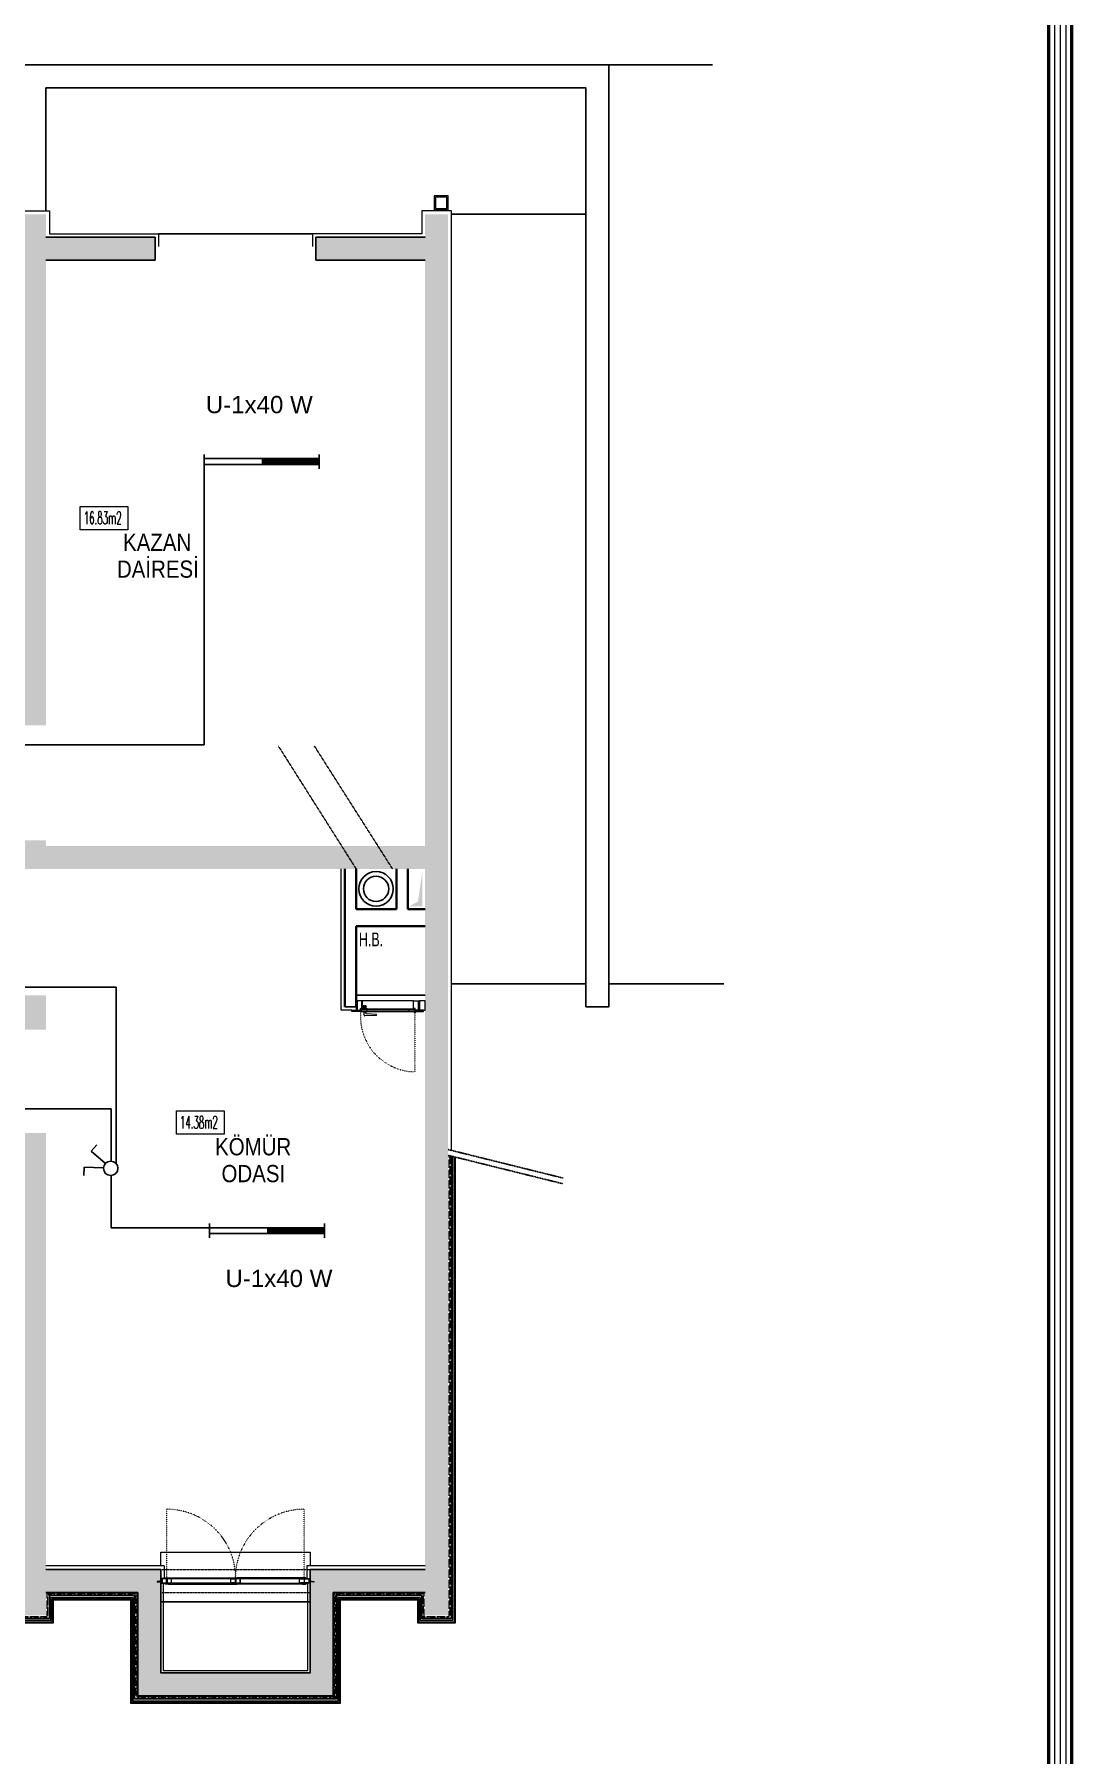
# Model space of a CAD drawing. Header units: millimetres. Extents: x -4402 to 30102, y 1696 to 6551.
# Drawn here: x 8450 to 9353, y 3504 to 5002 of the extents above; entities that cross this region are included whole.
import ezdxf

# ---------------------------------------------------------------- set-up
doc = ezdxf.new("R2010")
doc.units = ezdxf.units.MM
for name, pattern in [('DASHDOT2', [0.5, 0.25, -0.125, 0, -0.125]), ('DOT', [0.25, 0, -0.25]), ('HIDDEN', [0.375, 0.25, -0.125])]:
    doc.linetypes.add(name, pattern=pattern)
for name, color, linetype, lineweight in [('B', 30, 'Continuous', 25), ('BETON', 6, 'Continuous', 50), ('C', 1, 'Continuous', 20), ('D', 4, 'Continuous', 35), ('DY', 6, 'Continuous', 13), ('GOR-020', 2, 'Continuous', 20), ('M', 30, 'Continuous', 25), ('MH', 20, 'Continuous', 20), ('P', 1, 'Continuous', 20), ('S', 6, 'Continuous', 20), ('YYM', 20, 'Continuous', 18)]:
    doc.layers.add(name, color=color, linetype=linetype, lineweight=lineweight)
for name, color, linetype in [('BOYA', 253, 'Continuous'), ('CEMAL AYAR  AYD. HAT', 6, 'Continuous'), ('DUVARS', 4, 'Continuous'), ('ELEKTRİK YAZI', 2, 'Continuous'), ('PP', 2, 'Continuous'), ('SEMBOL', 1, 'Continuous')]:
    doc.layers.add(name, color=color, linetype=linetype)
doc.styles.add('1', font='arial.ttf', dxfattribs={"height": 18})
doc.styles.add('SIMPLEX', font='SIMPLEX.SHX', dxfattribs={"width": 0.65, "height": 10})
doc.styles.get("Standard").update_dxf_attribs({"font": 'arial.ttf'})
doc.linetypes.add('BATTING', pattern='A,0.0001,-0.1,[134,ltypeshp.shx,S=0.1,R=0,X=-0.1,Y=0],-0.2,[134,ltypeshp.shx,S=0.1,R=180,X=0.1,Y=0],-0.1', length=0.4001)

# ---------------------------------------------------------------- blocks, each defined once
blk = doc.blocks.new('SAFT-1')
at = {"layer": 'P'}
for p, q in [((50, 5), (5, 5)), ((7.1, -0.3), (7.1, 0.4)), ((8.4, 0.6), (7.3, 0.6)), ((8.3, 0.8), (7.4, 0.8)), ((7.4, 0.6), (7.4, 0.8)), ((8.3, 0.6), (8.3, 0.8)), ((8.6, -0.3), (8.6, 0.4)), ((4.1, -2.3), (4.1, -2.1)), ((4.1, -2.3), (4.1, -3.8)), ((50.9, -2.3), (4.1, -2.3)), ((50.9, -3.8), (4.1, -3.8)), ((4.1, -3.8), (4.1, -4)), ((4.2, -2), (50.8, -2)), ((4.2, -4.1), (50.8, -4.1)), ((7.1, -7.5), (7.1, -4.8)), ((8.4, -0.5), (7.3, -0.5)), ((7.4, -1.3), (7.4, -0.5)), ((17.8, -7.8), (7.6, -8)), ((8.3, -1.3), (8.3, -0.5)), ((8.6, -6.3), (8.6, -4.8)), ((17.8, -6.7), (8.6, -6.3)), ((9.1, -2.3), (9.1, -3.8)), ((17.8, -7.8), (17.8, -6.7)), ((45.9, -2.3), (45.9, -3.8)), ((50.9, -2.3), (50.9, -2.1)), ((50.9, -3.8), (50.9, -2.3)), ((50.9, -2.3), (50.9, -3.8)), ((50.9, -3.8), (50.9, -4))]:
    blk.add_line(p, q, dxfattribs=at)
at = {"layer": 'P', "color": 40, "linetype": 'DOT'}
blk.add_line((51, -4.7), (51, -56.7), dxfattribs=at)
at = {"layer": 'P', "color": 1}
for points in [[(0, -3), (0.8, -3), (0.8, 5), (0, 5)], [(0.8, -3), (3.8, -3), (3.8, -1.7), (5, -1.7), (5, 5), (0.8, 5)], [(54.2, -3), (51.2, -3), (51.2, -1.7), (50, -1.7), (50, 5), (54.2, 5)], [(60, 5), (55, 5), (55, -3), (60, -3)], [(3.8, -3), (3.8, -3.8), (-3.7, -3.8), (-3.7, -3)], [(4, -1.7), (4, -1.8), (4.2, -2), (4.6, -2), (4.8, -1.8), (4.8, -1.7), (4.5, -1.7), (4.5, -1.4), (4.3, -1.4), (4.3, -1.7)], [(51, -1.7), (51, -1.8), (50.8, -2), (50.4, -2), (50.2, -1.8), (50.2, -1.7), (50.5, -1.7), (50.5, -1.4), (50.7, -1.4), (50.7, -1.7)], [(51.2, -3), (51.2, -3.8), (58.7, -3.8), (58.7, -3)]]:
    blk.add_lwpolyline(points, close=True, dxfattribs=at)
at = {"layer": 'P'}
for points in [[(5, 5), (5.2, 5, -0.414214), (5.3, 4.9), (5.3, -1.6, -0.414214), (5.2, -1.7), (5, -1.7)], [(50, 5), (49.8, 5, 0.414214), (49.7, 4.9), (49.7, -1.6, 0.414214), (49.8, -1.7), (50, -1.7)], [(9.9, -2, 0.414214), (9.7, -1.8), (6, -1.8, 0.414214), (5.8, -2)], [(9.9, -4.1, -0.414214), (9.7, -4.3), (6, -4.3, -0.414214), (5.8, -4.1)], [(8.9, -1.8), (8.9, -1.5, 0.414214), (8.7, -1.3), (7, -1.3, 0.414214), (6.8, -1.5), (6.8, -1.8)], [(8.9, -4.3), (8.9, -4.6, -0.414214), (8.7, -4.8), (7, -4.8, -0.414214), (6.8, -4.6), (6.8, -4.3)]]:
    blk.add_lwpolyline(points, format="xyb", dxfattribs=at)
for points in [[(5.5, -1.2), (5.3, -1.2), (5.3, 1.3), (5.5, 1.3)], [(6.9, -0.2), (6, -0.2), (6, 0.3), (6.9, 0.3), (6.9, 0.8), (5.5, 0.8), (5.5, -0.7), (6.9, -0.7)]]:
    blk.add_lwpolyline(points, close=True, dxfattribs=at)
for points in [[(7.1, 0.2), (6.1, 0.2), (6.1, -0.1), (7.1, -0.1)], [(8.6, -0.1), (9, -0.1), (9, 0.2), (8.6, 0.2)]]:
    blk.add_lwpolyline(points, dxfattribs=at)
at = {"layer": 'P', "color": 1}
for points in [[(50, -1.7), (50, 5)], [(54.2, -3), (54.2, 5), (55, 5), (55, -3)]]:
    blk.add_lwpolyline(points, dxfattribs=at)
for points in [[(0.3, -3.8), (3.8, -3.8), (3.8, -4, -0.414214), (3.7, -4.1), (-3.6, -4.1, -0.414214), (-3.7, -4), (-3.7, -3.8)], [(54.7, -3.8), (51.2, -3.8), (51.2, -4, 0.414214), (51.3, -4.1), (58.6, -4.1, 0.414214), (58.7, -4), (58.7, -3.8)]]:
    blk.add_lwpolyline(points, format="xyb", close=True, dxfattribs=at)
blk.add_circle((51, -4.7), 0.5, dxfattribs=at)
at = {"layer": 'P'}
for centre, radius, start, end in [((7.3, 0.4), 0.2, 90, 180), ((8.4, 0.4), 0.2, 0, 90), ((4.2, -2.1), 0.1, 90, 180), ((4.2, -4), 0.1, 180, 270), ((7.3, -0.3), 0.2, 180, 270), ((7.6, -7.5), 0.5, 180, 270), ((8.4, -0.3), 0.2, 270, 0), ((50.8, -2.1), 0.1, 0, 90), ((50.8, -4), 0.1, 270, 0)]:
    blk.add_arc(centre, radius, start, end, dxfattribs=at)
at = {"layer": 'P', "color": 40, "linetype": 'DOT'}
blk.add_arc((51.8, -8.7), 48, 174.3842, 269.0722, dxfattribs=at)
blk = doc.blocks.new('DP-130')
at = {"layer": 'P', "color": 40, "linetype": 'DOT'}
for p, q in [((5.2, -7.5), (5.2, 52.4)), ((124.8, -7.5), (124.8, 52.4))]:
    blk.add_line(p, q, dxfattribs=at)
at = {"layer": 'P', "color": 8, "linetype": 'HIDDEN'}
for p, q in [((0, 0), (130, 0)), ((0, -20), (130, -20))]:
    blk.add_line(p, q, dxfattribs=at)
at = {"layer": 'P'}
for p, q in [((3.7, -12.6), (2.9, -12)), ((5.6, -7.5), (4.6, -7.5)), ((5.2, -8), (5.2, -6.9)), ((6.7, -7.5), (7.2, -7.9)), ((6.8, -7.4), (63.4, -7.4)), ((6.8, -12.7), (63.4, -12.7)), ((63.5, -7.5), (63, -7.9)), ((66.5, -12.6), (67, -12.2)), ((123.2, -7.4), (66.6, -7.4)), ((123.2, -12.7), (66.6, -12.7)), ((123.3, -7.5), (122.8, -7.9)), ((124.4, -7.5), (125.4, -7.5)), ((124.8, -8), (124.8, -6.9)), ((126.3, -12.6), (127.1, -12))]:
    blk.add_line(p, q, dxfattribs=at)
at = {"layer": 'P', "color": 30}
blk.add_lwpolyline([(0, 3), (0, 15), (0, 15), (130, 15), (130, 15), (130, 3)], dxfattribs=at)
at = {"layer": 'P', "color": 8}
for points in [[(0.6, -10), (-3.2, -10.5), (-3.2, -11), (1, -10.4), (1, -9), (0.6, -9)], [(129.5, -10), (133.2, -10.5), (133.2, -11), (129, -10.4), (129, -9), (129.5, -9)]]:
    blk.add_lwpolyline(points, close=True, dxfattribs=at)
at = {"layer": 'P', "color": 6}
for points in [[(1, -12), (5, -12), (5, -8), (1, -8)], [(1.2, -11.8), (4.9, -11.8), (4.9, -8.2), (1.2, -8.2)], [(5.3, -12), (9.3, -12), (9.3, -8), (5.3, -8)], [(5.5, -11.8), (9.2, -11.8), (9.2, -8.2), (5.5, -8.2)], [(64.9, -12), (60.9, -12), (60.9, -8), (64.9, -8)], [(64.7, -11.8), (61, -11.8), (61, -8.2), (64.7, -8.2)], [(65.2, -12), (69.2, -12), (69.2, -8), (65.2, -8)], [(65.3, -11.8), (69, -11.8), (69, -8.2), (65.3, -8.2)], [(124.7, -12), (120.7, -12), (120.7, -8), (124.7, -8)], [(124.6, -11.8), (120.8, -11.8), (120.8, -8.2), (124.6, -8.2)], [(129, -12), (125, -12), (125, -8), (129, -8)], [(128.9, -11.8), (125.1, -11.8), (125.1, -8.2), (128.9, -8.2)]]:
    blk.add_lwpolyline(points, close=True, dxfattribs=at)
at = {"layer": 'P'}
for points in [[(3.8, -7.4), (6.6, -7.4, -0.414214), (6.7, -7.5), (6.7, -7.9), (3.7, -7.9), (3.7, -7.5, -0.414214)], [(6.6, -12.7), (3.8, -12.7, -0.414214), (3.7, -12.6), (3.7, -12.2), (6.7, -12.2), (6.7, -12.6, -0.414214)], [(63.6, -7.4), (66.4, -7.4, -0.414214), (66.5, -7.5), (66.5, -7.9), (63.5, -7.9), (63.5, -7.5, -0.414214)], [(63.6, -12.7), (66.4, -12.7, 0.414214), (66.5, -12.6), (66.5, -12.2), (63.5, -12.2), (63.5, -12.6, 0.414214)], [(126.2, -7.4), (123.4, -7.4, 0.414214), (123.3, -7.5), (123.3, -7.9), (126.3, -7.9), (126.3, -7.5, 0.414214)], [(123.4, -12.7), (126.2, -12.7, 0.414214), (126.3, -12.6), (126.3, -12.2), (123.3, -12.2), (123.3, -12.6, 0.414214)]]:
    blk.add_lwpolyline(points, format="xyb", close=True, dxfattribs=at)
for points in [[(64.4, -7.9), (64.4, -8), (5.8, -8), (5.8, -7.9)], [(64.4, -12.2), (64.4, -12), (5.8, -12), (5.8, -12.2)], [(65.7, -7.9), (65.7, -8), (124.2, -8), (124.2, -7.9)], [(65.7, -12.2), (65.7, -12), (124.2, -12), (124.2, -12.2)]]:
    blk.add_lwpolyline(points, close=True, dxfattribs=at)
for centre in [(5.2, -7.5), (124.8, -7.5)]:
    blk.add_circle(centre, 0.4, dxfattribs=at)
at = {"layer": 'P', "color": 40, "linetype": 'DOT'}
for centre, start, end in [((5.2, -7.5), 0.0957, 90), ((124.8, -7.5), 90, 179.9043)]:
    blk.add_arc(centre, 59.9, start, end, dxfattribs=at)
blk = doc.blocks.new('Armatür_U 2x40')
at = {"layer": 'SEMBOL'}
for p, q in [((-50, 8.75), (-50, -3.75)), ((50, 5), (-50, 5)), ((50, 0), (-50, 0)), ((50, 8.75), (50, -3.75))]:
    blk.add_line(p, q, dxfattribs=at)
at = {"layer": 'SEMBOL', "const_width": 5}
blk.add_lwpolyline([(50, 2.5), (0, 2.5)], dxfattribs=at)
blk = doc.blocks.new('Anahtar_Komutatör')
at = {"layer": 'SEMBOL'}
for p, q in [((-6.7, 21.6), (-13.8, 19.3)), ((-6.7, 21.6), (-1.9, 5.9)), ((8.4, 21.6), (2.3, 5.8)), ((8.4, 21.6), (15.3, 18.7))]:
    blk.add_line(p, q, dxfattribs=at)
blk.add_circle((0, 0), 6.25, dxfattribs=at)

msp = doc.modelspace()

# ---------------------------------------------------------------- hatches: boundary and pattern name
at = {"layer": 'BOYA', "linetype": 'Continuous'}
for points in [[(8460.2, 4845), (8440.2, 4845), (8440.2, 4400), (8460.2, 4400)], [(8810.2, 4845), (8790.2, 4845), (8790.2, 4295), (8460.2, 4295), (8460.2, 4300), (8440.2, 4300), (8440.2, 4295), (8440.2, 4275), (8790.2, 4275), (8790.2, 3625), (8810.2, 3625)], [(8555.2, 4825), (8460.2, 4825), (8460.2, 4805), (8555.2, 4805)], [(8790.2, 4825), (8695.2, 4825), (8695.2, 4805), (8790.2, 4805)], [(8130.2, 4145), (8440.2, 4145), (8440.2, 4135), (8460.2, 4135), (8460.2, 4165), (8200.2, 4165), (8200.2, 4235), (8180.2, 4235), (8180.2, 4165), (8110.2, 4165), (8110.2, 3785), (8130.2, 3785)], [(8460.2, 4045), (8440.2, 4045), (8440.2, 3625), (8460.2, 3625)], [(8710.2, 3645), (8790.2, 3645), (8790.2, 3665), (8690.2, 3665), (8690.2, 3645), (8690.2, 3575), (8560.2, 3575), (8560.2, 3645), (8560.2, 3665), (8460.2, 3665), (8460.2, 3645), (8540.2, 3645), (8540.2, 3555), (8710.2, 3555)]]:
    msp.add_hatch(color=256, dxfattribs=at).paths.add_polyline_path(points)
at = {"layer": 'BOYA'}
msp.add_hatch(color=256, dxfattribs=at).paths.add_polyline_path([(8776.5, 4242.5), (8787.7, 4242.5), (8787.7, 4272.1), (8784, 4246.6)])

# ---------------------------------------------------------------- linework, layer by layer
at = {"color": 9, "true_color": 0xd19cc7}
for p, q in [((8598, 4623.5), (8598, 4383.1)), ((8598, 4383.1), (8426.1, 4383.1)), ((8362.3, 4066), (8517.1, 4066)), ((8517.1, 4066), (8517.1, 4020.6)), ((8517.1, 3962.5), (8517.1, 4008.1)), ((8602.6, 3962.5), (8517.1, 3962.5))]:
    msp.add_line(p, q, dxfattribs=at)
at = {"layer": 'B'}
for p, q in [((8950.2, 4975), (9040.2, 4975)), ((8813.2, 4845), (8930.2, 4845)), ((8730.2, 4165), (8790.2, 4165)), ((8813.2, 4175), (8930.2, 4175)), ((8950.2, 4175), (9050.2, 4175))]:
    msp.add_line(p, q, dxfattribs=at)
for points in [[(8440.2, 4848), (8440.2, 4975), (8950.2, 4975), (8950.2, 4155), (8930.2, 4155), (8930.2, 4955), (8460.2, 4955), (8460.2, 4848)], [(8560.2, 3638.5), (8560.2, 3636.8), (8690.2, 3636.8), (8690.2, 3638.5)]]:
    msp.add_lwpolyline(points, dxfattribs=at)
for radius in [15, 11]:
    msp.add_circle((8747.5, 4257.6), radius, dxfattribs=at)
at = {"layer": 'BETON'}
for p, q in [((9352.8, 6096.8), (9352.8, 1766.3)), ((9332.8, 6076.8), (9332.8, 1786.3))]:
    msp.add_line(p, q, dxfattribs=at)
at = {"layer": 'C'}
for points in [[(8810.2, 4861), (8798.2, 4861), (8798.2, 4849), (8810.2, 4849)], [(8809.2, 4860), (8799.2, 4860), (8799.2, 4850), (8809.2, 4850)]]:
    msp.add_lwpolyline(points, close=True, dxfattribs=at)
at = {"layer": 'CEMAL AYAR  AYD. HAT', "color": 9, "linetype": 'ByBlock', "true_color": 0xd19cc7}
for p, q in [((8521.3, 4172.1), (8231.6, 4172.1)), ((8521.3, 4018.5), (8521.3, 4172.1))]:
    msp.add_line(p, q, dxfattribs=at)
at = {"layer": 'D'}
for p, q in [((8720.2, 4155), (8720.2, 4275)), ((8730.2, 4275), (8730.2, 4240)), ((8765.2, 4275), (8765.2, 4240)), ((8775.2, 4275), (8775.2, 4240)), ((8730.2, 4240), (8765.2, 4240)), ((8775.2, 4240), (8790.2, 4240)), ((8730.2, 4225), (8790.2, 4225)), ((8730.2, 4225), (8730.2, 4155))]:
    msp.add_line(p, q, dxfattribs=at)
at = {"layer": 'DUVARS'}
msp.add_line((8730.2, 4155), (8720.2, 4155), dxfattribs=at)
at = {"layer": 'DY', "color": 8}
msp.add_lwpolyline([(8433.7, 3618.5), (8466.7, 3618.5), (8466.7, 3638.5), (8533.7, 3638.5), (8533.7, 3548.5), (8716.7, 3548.5), (8716.7, 3638.5), (8783.7, 3638.5), (8783.7, 3618.5), (8816.7, 3618.5), (8816.7, 4024)], dxfattribs=at)
at = {"layer": 'DY'}
msp.add_lwpolyline([(8434.7, 3619.5), (8465.7, 3619.5), (8465.7, 3639.5), (8534.7, 3639.5), (8534.7, 3549.5), (8715.7, 3549.5), (8715.7, 3639.5), (8784.7, 3639.5), (8784.7, 3619.5), (8815.7, 3619.5), (8815.7, 4024.3)], dxfattribs=at)
at = {"layer": 'DY', "color": 8, "linetype": 'BATTING', "ltscale": 0.125}
msp.add_lwpolyline([(8435.9, 3620.7), (8464.4, 3620.7), (8464.4, 3640.7), (8535.9, 3640.7), (8535.9, 3550.7), (8714.4, 3550.7), (8714.4, 3640.7), (8785.9, 3640.7), (8785.9, 3620.7), (8814.4, 3620.7), (8814.4, 4024.9)], dxfattribs=at)
at = {"layer": 'DY', "color": 8, "linetype": 'DASHDOT2'}
for points in [[(8438.2, 3623), (8462.2, 3623), (8462.2, 3643), (8538.2, 3643), (8538.2, 3553), (8712.2, 3553), (8712.2, 3643), (8788.2, 3643), (8788.2, 3623), (8812.2, 3623), (8812.2, 4024.9)], [(8439.2, 3624), (8461.2, 3624), (8461.2, 3644), (8539.2, 3644), (8539.2, 3554), (8711.2, 3554), (8711.2, 3644), (8789.2, 3644), (8789.2, 3624), (8811.2, 3624), (8811.2, 4024.9)]]:
    msp.add_lwpolyline(points, dxfattribs=at)
at = {"layer": 'GOR-020'}
for p, q in [((9337.8, 6081.8), (9337.8, 1781.3)), ((9342.8, 6086.8), (9342.8, 1776.3)), ((9347.8, 6091.8), (9347.8, 1771.3))]:
    msp.add_line(p, q, dxfattribs=at)
at = {"layer": 'M', "linetype": 'Continuous'}
msp.add_line((8692.2, 4828), (8558.2, 4828), dxfattribs=at)
at = {"layer": 'M', "color": 8, "linetype": 'HIDDEN'}
for p, q in [((8662.5, 4382), (8730.2, 4275)), ((8761.8, 4275), (8693.8, 4382)), ((8810.2, 4030.6), (8910.2, 4005.8)), ((8810.2, 4025.6), (8910.2, 4000.8))]:
    msp.add_line(p, q, dxfattribs=at)
at = {"layer": 'PP'}
for p, q in [((8555.2, 4825), (8460.2, 4825)), ((8555.2, 4805), (8555.2, 4825)), ((8790.2, 4825), (8695.2, 4825)), ((8695.2, 4805), (8695.2, 4825)), ((8555.2, 4805), (8460.2, 4805)), ((8790.2, 4805), (8695.2, 4805)), ((8560.2, 3665), (8460.2, 3665)), ((8560.2, 3665), (8560.2, 3645)), ((8790.2, 3665), (8690.2, 3665)), ((8690.2, 3665), (8690.2, 3645)), ((8540.2, 3645), (8460.2, 3645)), ((8790.2, 3645), (8710.2, 3645))]:
    msp.add_line(p, q, dxfattribs=at)
for points in [[(8540.2, 3645), (8540.2, 3555), (8710.2, 3555), (8710.2, 3645)], [(8560.2, 3645), (8560.2, 3575), (8690.2, 3575), (8690.2, 3645)]]:
    msp.add_lwpolyline(points, dxfattribs=at)
at = {"layer": 'S'}
for p, q in [((8717.2, 4152), (8717.2, 4275)), ((8726.5, 4152), (8717.2, 4152)), ((8563.2, 3668), (8460.2, 3668)), ((8563.2, 3668), (8563.2, 3657)), ((8790.2, 3668), (8687.2, 3668)), ((8687.2, 3668), (8687.2, 3657))]:
    msp.add_line(p, q, dxfattribs=at)
for points in [[(8357.2, 4767), (8357.2, 4778), (8437.2, 4778), (8437.2, 4848), (8463.2, 4848), (8463.2, 4828), (8558.2, 4828), (8558.2, 4817)], [(8813.2, 4029.9), (8813.2, 4848), (8787.2, 4848), (8787.2, 4828), (8692.2, 4828), (8692.2, 4817)], [(8813.2, 4024.9), (8813.2, 3622), (8787.2, 3622), (8787.2, 3642), (8713.2, 3642), (8713.2, 3552), (8537.2, 3552), (8537.2, 3642), (8463.2, 3642), (8463.2, 3622), (8437.2, 3622)], [(8562.2, 3653), (8562.2, 3577), (8688.2, 3577), (8688.2, 3653)]]:
    msp.add_lwpolyline(points, dxfattribs=at)
at = {"layer": 'YYM'}
for points in [[(8531.5, 4570.2), (8489.9, 4570.2), (8489.9, 4590.5), (8531.5, 4590.5)], [(8615.2, 4043.9), (8573.7, 4043.9), (8573.7, 4064.2), (8615.2, 4064.2)]]:
    msp.add_lwpolyline(points, close=True, dxfattribs=at)

# ---------------------------------------------------------------- block references
at = {"layer": 'P'}
for name, p in [('SAFT-1', (8730.2, 4155)), ('DP-130', (8560.2, 3665))]:
    msp.add_blockref(name, p, dxfattribs=at)
at = {"layer": 'SEMBOL'}
for p in [(8648, 4627.2), (8652.6, 3957.5)]:
    msp.add_blockref('Armatür_U 2x40', p, dxfattribs=at)
at = {"layer": 'SEMBOL', "xscale": -1, "rotation": 66.06183654405108}
msp.add_blockref('Anahtar_Komutatör', (8516.6, 4014.3), dxfattribs=at)

# ---------------------------------------------------------------- texts
at = {"layer": 'ELEKTRİK YAZI'}
for p in [(8599.3, 4671.8), (8616.4, 3910.9)]:
    msp.add_text('U-1x40 W', height=15, dxfattribs=at).set_placement(p)
at = {"layer": 'MH', "style": '1'}
for s, height, width, p in [('KAZAN', 15, 0.85, (8527.3, 4551.9)), ('DAİRESİ', 15, 0.85, (8522, 4528.5)), ('H.B.', 12, 0.65, (8732.5, 4207.6)), ('KÖMÜR', 15, 0.85, (8607.4, 4025.6)), ('ODASI', 15, 0.85, (8613, 4002.2))]:
    msp.add_text(s, height=height, dxfattribs=dict(at, width=width)).set_placement(p)
at = {"layer": 'YYM', "style": 'SIMPLEX', "width": 0.5}
for s, p in [('16.83m2', (8493.1, 4575.1)), ('14.38m2', (8576.8, 4048.8))]:
    msp.add_text(s, height=11, dxfattribs=at).set_placement(p)

doc.saveas('drawing.dxf')
